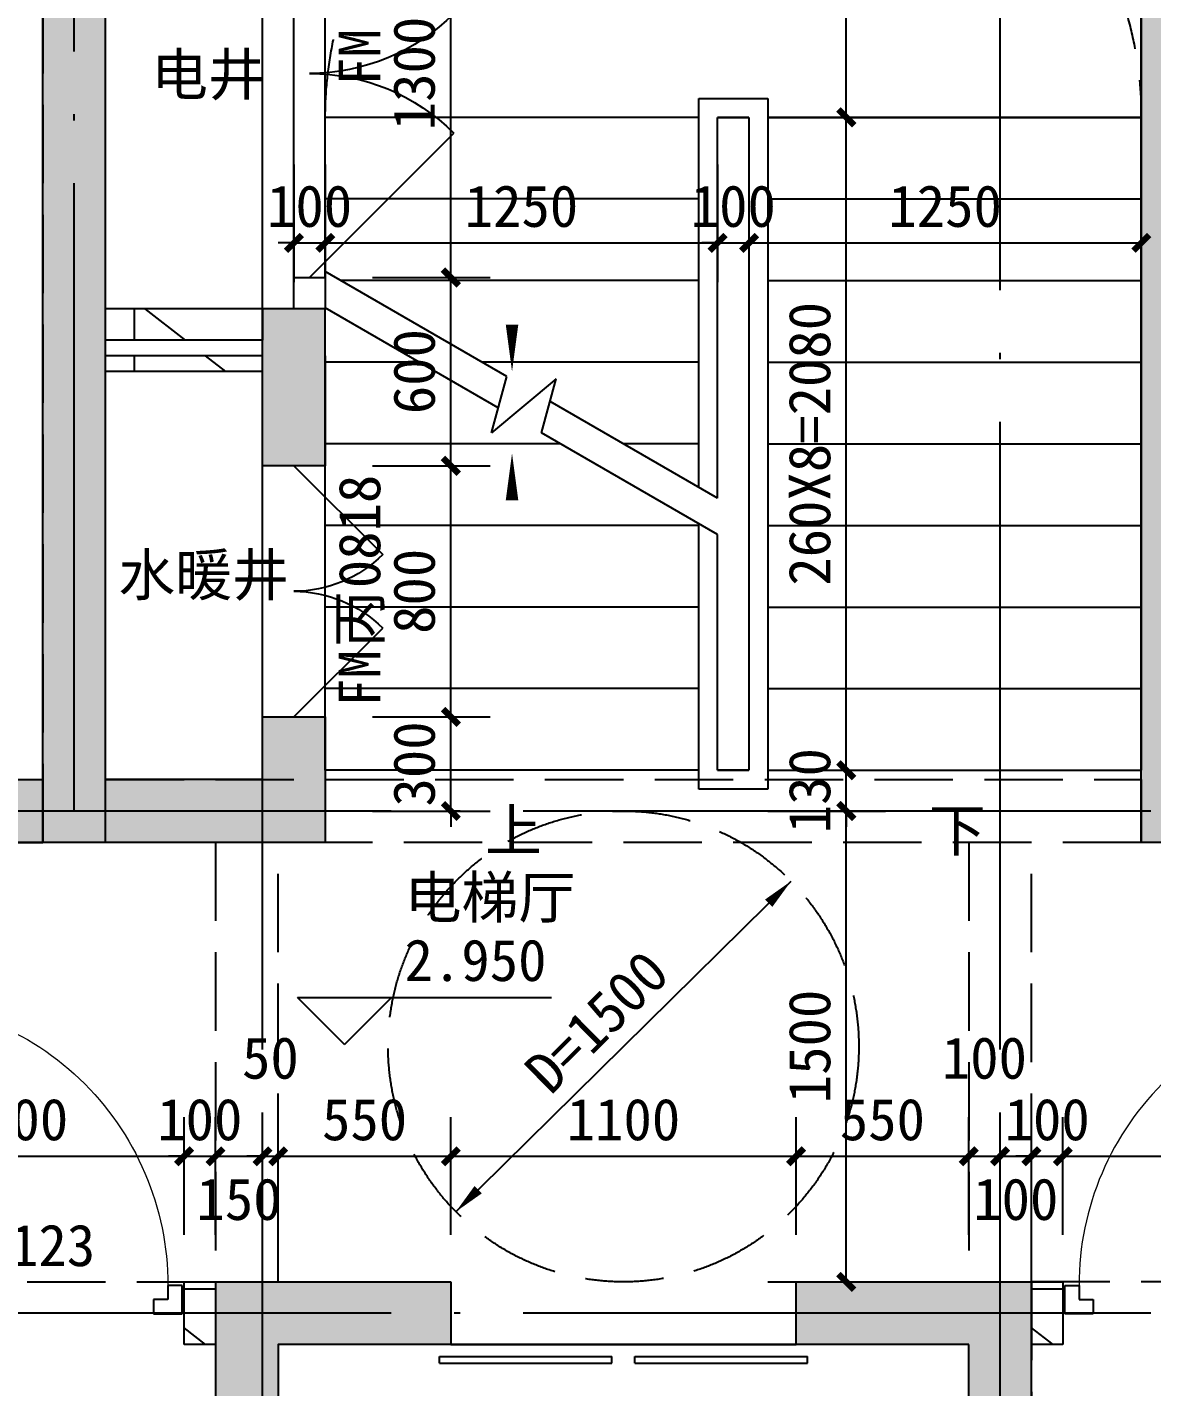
# Model space of a CAD drawing. Extents: x -10817 to 167545, y 26551 to 157048.
# Drawn here: x 66758 to 70342, y 118339 to 122671 of the extents above; entities that cross this region are included whole.
import ezdxf
from ezdxf.xclip import XClip

# ---------------------------------------------------------------- set-up
doc = ezdxf.new("R2010")
doc.units = 0
doc.header["$LTSCALE"] = 1000
doc.header["$MEASUREMENT"] = 0
doc.header["$XCLIPFRAME"] = 0
for name, pattern in [('125-核心筒-标准层$0$DASH', [0.35, 0.25, -0.1]), ('DASH', [0.35, 0.25, -0.1]), ('DOTE', [2.42, 2, -0.2, 0.02, -0.2])]:
    doc.linetypes.add(name, pattern=pattern)
doc.layers.get('Defpoints').update_dxf_attribs({"color": 30, "linetype": 'DASH'})
for name, color, linetype in [('120-墙体$0$120-墙体$0$A-COLU-CONC-HATC', 204, 'Continuous'), ('120-墙体$0$120-墙体$0$A-DOOR', 51, 'Continuous'), ('120-墙体$0$120-墙体$0$A-WALL-CONC', 9, 'Continuous'), ('120-墙体$0$A-WALL-BLOK', 131, 'Continuous'), ('125-墙体$0$125-墙体$0$A-COLU-CONC-HATC', 204, 'Continuous'), ('125-墙体$0$125-墙体$0$A-DOOR', 51, 'Continuous'), ('125-墙体$0$A-WALL-BLOK', 131, 'Continuous'), ('125-核心筒-标准层$0$A-COLU-CONC-HATC', 204, 'Continuous'), ('125-核心筒-标准层$0$A-DOOR', 51, 'Continuous'), ('125-核心筒-标准层$0$A-FLOR-EVTR', 51, 'Continuous'), ('125-核心筒-标准层$0$A-FLOR-STRS', 51, 'Continuous'), ('125-核心筒-标准层$0$A-WALL-BLOK', 131, 'Continuous'), ('125-核心筒-标准层$0$A-WALL-CONC', 9, 'Continuous'), ('3#-夹层$0$A-ANNO-LEVL', 3, 'Continuous'), ('3#-夹层$0$A-ANNO-TEXT', 7, 'Continuous'), ('A-ANNO-DIMS', 3, 'Continuous'), ('A-ANNO-DOTE', 10, 'DOTE'), ('A-ANNO-SYMB', 3, 'Continuous'), ('A-ANNO-TEXT', 7, 'Continuous'), ('A-FLOR-UNDR', 177, 'Continuous')]:
    doc.layers.add(name, color=color, linetype=linetype)
doc.styles.add('3#-夹层$0$_TCH_DIM', font='')
doc.styles.add('3#-夹层$0$Standard', font='')
doc.styles.add('_TCH_DIM', font='')
doc.styles.add('_TCH_DIM_T3', font='')
doc.styles.get("Standard").update_dxf_attribs({"font": ''})
doc.styles.get('3#-夹层$0$_TCH_DIM').set_extended_font_data('SimSun')
doc.styles.get('3#-夹层$0$Standard').set_extended_font_data('SimSun')
doc.styles.get('_TCH_DIM').set_extended_font_data('SimSun')
doc.styles.get('_TCH_DIM_T3').set_extended_font_data('SimSun')
doc.styles.get('Standard').set_extended_font_data('SimSun')
doc.dimstyles.new('_TCH_ARCH&&50', dxfattribs={"dimtxt": 132.911392, "dimasz": 50, "dimexe": 125, "dimexo": 150, "dimgap": 50, "dimtad": 1, "dimdec": 0, "dimzin": 0, "dimdsep": 46, "dimtxsty": '_TCH_DIM_T3', "dimblk": 'ARCHTICK', "dimcen": 0.09, "dimclrt": 7, "dimazin": 2, "dimtfac": 1, "dimtdec": 0, "dimtix": 1, "dimtmove": 2, "dimatfit": 3, "dimfxl": 50, "dimtolj": 1, "dimtzin": 0, "dimarcsym": 0})
pattern_1 = [(0, (0, 0), (0, 350), []), (37.875, (400, 0), (-169.615, 218.077), []), (90, (400, 0), (-450, 3e-14), [])]

# ---------------------------------------------------------------- blocks, each defined once
blk = doc.blocks.new('120-墙体$0$120-墙体$0$$DorLib2D$00000009')
for p, q in [((0.4129, 0.9053), (0.4129, 0.0807)), ((0.4541, 0.9053), (0.4129, 0.9053)), ((0.4541, 0.0807), (0.4541, 0.9053)), ((0.4129, 0.7822), (0.378, 0.7822)), ((0.489, 0.7822), (0.4541, 0.7822)), ((0.4129, 0.6235), (0.378, 0.6235)), ((0.489, 0.6235), (0.4541, 0.6235)), ((-0.4941, 0.0807), (-0.4529, 0.0807)), ((-0.4941, -0.0018), (-0.4941, 0.0807)), ((-0.4529, 0.0807), (-0.4529, 0.0395)), ((0.4129, 0.0807), (0.4541, 0.0807)), ((0.4953, 0.0807), (0.4541, 0.0807)), ((0.4541, 0.0807), (0.4541, 0.0395)), ((0.4953, -0.0018), (0.4953, 0.0807)), ((-0.4529, 0.0395), (-0.4117, 0.0395)), ((-0.4117, 0.0395), (-0.4117, -0.0018)), ((0.4541, 0.0395), (0.4129, 0.0395)), ((0.4129, 0.0395), (0.4129, -0.0018)), ((-0.4941, -0.0018), (-0.4941, -0.0018)), ((-0.4117, -0.0018), (-0.4941, -0.0018)), ((0.4129, -0.0018), (0.4953, -0.0018)), ((0.4953, -0.0018), (0.4953, -0.0018))]:
    blk.add_line(p, q)
at = {"lineweight": 13}
for p, q in [((0.378, 0.7822), (0.378, 0.6235)), ((0.489, 0.7822), (0.489, 0.6235))]:
    blk.add_line(p, q, dxfattribs=at)
blk.add_arc((0.3716, 0.0817), 0.8246, 87.134, 180.0717, dxfattribs=at)
blk = doc.blocks.new('120-墙体')
at = {"layer": '120-墙体$0$120-墙体$0$A-COLU-CONC-HATC'}
blk.add_hatch(color=256, dxfattribs=at).paths.add_polyline_path([(-6950, -3300), (-6950, -3100), (-7800, -3100), (-7800, -3300)])
h = blk.add_hatch(dxfattribs=at)
h.set_pattern_fill('空心砖', color=256, scale=100, style=0)
h.set_pattern_definition(pattern_1)
h.paths.add_polyline_path([(-8350, -4900), (-8250, -4900), (-8250, -4700), (-8350, -4700)])
at = {"layer": '120-墙体$0$120-墙体$0$A-WALL-CONC'}
for p, q in [((-6950, -3100), (-7800, -3100)), ((-7800, -3300), (-7800, -3100)), ((-6950, -3300), (-7800, -3300))]:
    blk.add_line(p, q, dxfattribs=at)
at = {"layer": '120-墙体$0$A-WALL-BLOK'}
for p, q in [((-8250, -4700), (-8350, -4700)), ((-8350, -4700), (-8350, -4900)), ((-8250, -4900), (-8250, -4700)), ((-8350, -4900), (-8250, -4900))]:
    blk.add_line(p, q, dxfattribs=at)
at = {"layer": 'Defpoints'}
blk.add_lwpolyline([(-7800, 100), (-7800, -3300), (-7050, -3300), (-7050, -4700), (-8350, -4700), (-8350, -7200), (-9550, -7200), (-9550, -11200)], dxfattribs=at)
at = {"layer": '120-墙体$0$120-墙体$0$A-DOOR', "xscale": 1100, "yscale": 1100, "zscale": 200}
blk.add_blockref('120-墙体$0$120-墙体$0$$DorLib2D$00000009', (-7700, -4800), dxfattribs=at)
blk = doc.blocks.new('125-核心筒-标准层$0$A$C524E5E6F')
at = {"layer": '125-核心筒-标准层$0$A-FLOR-EVTR'}
for points in [[(0, 0), (2200, 0), (2200, -2100), (0, -2100)], [(300, -200), (1900, -200), (1900, -1700), (300, -1700)], [(650, -1950), (1550, -1950), (1550, -1800), (650, -1800)]]:
    blk.add_lwpolyline(points, close=True, dxfattribs=at)
for points in [[(300, -1700), (1900, -200)], [(1900, -1700), (300, -200)]]:
    blk.add_lwpolyline(points, dxfattribs=at)
blk = doc.blocks.new('125-核心筒-标准层$0$$DORLIB2D$00000127')
at = {"color": 0}
for points in [[(-0.5333, 0.7949), (-0.5333, 0.6904)], [(-0.0333, 0.7949), (-0.5333, 0.7949)], [(-0.0333, 0.7949), (-0.0333, 0.6904)], [(0.5333, 0.7949), (0.0333, 0.7949)], [(0.0333, 0.7949), (0.0333, 0.6904)], [(0.5333, 0.7949), (0.5333, 0.6904)], [(-0.0333, 0.6904), (-0.5333, 0.6904)], [(0.5333, 0.6904), (0.0333, 0.6904)], [(0.5, 0.5), (-0.5, 0.5)]]:
    blk.add_lwpolyline(points, dxfattribs=at)
blk = doc.blocks.new('125-核心筒-标准层$0$$DorLib2D$00000116')
at = {"color": 0}
for p, q in [((-0.5, 0), (-0.1464, 0.3536)), ((0.5, 0), (0.1464, 0.3536))]:
    blk.add_line(p, q, dxfattribs=at)
for centre, start, end in [((-0.5, 0), 0, 45), ((0.5, 0), 135, 180)]:
    blk.add_arc(centre, 0.5, start, end, dxfattribs=at)
blk = doc.blocks.new('125-核心筒-标准层')
at = {"layer": '125-核心筒-标准层$0$A-COLU-CONC-HATC'}
for points in [[(1650, 5500), (1850, 5500), (1850, 7000), (1749.8, 7100), (1650, 7000)], [(-1850, 4000), (-1650, 3800), (-1650, 6634.3), (-1850, 6634.3)], [(950, 5350), (1150, 5350), (1150, 5500), (950, 5500)], [(1650, 5350), (1850, 5350), (1850, 5500), (1650, 5500)], [(950, 5350), (950, 5000), (1150, 5000), (1150, 5350)], [(1750, 3933.3), (1850, 4000), (1850, 5350), (1650, 5350), (1650, 4000)], [(1150, 4000), (1150, 4200), (950, 4200), (950, 3800)], [(-1850, 4000), (-1850, 3800), (-1650, 3800)], [(1150, 4000), (950, 3800), (1750, 3800), (1750, 3933.3), (1650, 4000)], [(1750, 3933.3), (1750, 3800), (1850, 3800), (1850, 4000)], [(-1300, -100), (-1100, 100), (-1100, 2200), (-1300, 2400)], [(-1100, 2200), (-550, 2200), (-550, 2400), (-1300, 2400)], [(1300, 2400), (550, 2400), (550, 2200), (1100, 2200)], [(1300, 2400), (1100, 2200), (1100, 100), (1300, -100)]]:
    blk.add_hatch(color=256, dxfattribs=at).paths.add_polyline_path(points)
h = blk.add_hatch(dxfattribs=at)
h.set_pattern_fill('空心砖', color=256, scale=100, style=0)
h.set_pattern_definition(pattern_1)
h.paths.add_polyline_path([(1150, 5400), (1650, 5400), (1650, 5500), (1150, 5500)])
h = blk.add_hatch(dxfattribs=at)
h.set_pattern_fill('空心砖', color=256, scale=100, style=0)
h.set_pattern_definition(pattern_1)
h.paths.add_polyline_path([(1150, 5350), (1150, 5300), (1650, 5300), (1650, 5350)])
at = {"layer": '125-核心筒-标准层$0$A-DOOR'}
for p, q in [((950, 5600), (950, 6900)), ((1050, 5600), (1050, 6900)), ((950, 4200), (950, 5000)), ((1150, 4200), (1150, 5000))]:
    blk.add_line(p, q, dxfattribs=at)
at = {"layer": '125-核心筒-标准层$0$A-FLOR-STRS'}
for p, q in [((-1650, 7500), (-1650, 6110)), ((950, 6110), (950, 7500)), ((-240, 6170), (-460, 6170)), ((-460, 6170), (-460, 3970)), ((-240, 4931.5), (-240, 6170)), ((-1650, 6110), (-1650, 4030)), ((-460, 6110), (-1650, 6110)), ((-1650, 6110), (-460, 6110)), ((-400, 6110), (-400, 4030)), ((-300, 6110), (-400, 6110)), ((-400, 6110), (-400, 4030)), ((-400, 6110), (-300, 6110)), ((-300, 4896.9), (-300, 6110)), ((-300, 4896.9), (-300, 6110)), ((-240, 6110), (950, 6110)), ((-240, 6110), (950, 6110)), ((950, 5618.6), (950, 6110)), ((-460, 5850), (-1650, 5850)), ((-240, 5850), (950, 5850)), ((-460, 5590), (-1650, 5590)), ((-240, 5590), (900.5, 5590)), ((372.1, 5284.9), (950, 5618.6)), ((398.9, 5184.9), (950, 5503.1)), ((950, 4030), (950, 5503.1)), ((-460, 5330), (-1650, 5330)), ((-240, 5330), (450.2, 5330)), ((650.2, 5330), (950, 5330)), ((420.5, 5104.5), (372.1, 5284.9)), ((260.6, 5105.1), (214.4, 5277.4)), ((214.4, 5277.4), (420.5, 5104.5)), ((-300, 4896.9), (233.8, 5205.1)), ((-460, 5070), (-1650, 5070)), ((-300, 4781.4), (260.6, 5105.1)), ((-240, 5070), (-0.2, 5070)), ((199.8, 5070), (950, 5070)), ((-460, 4810), (-1650, 4810)), ((-240, 3970), (-240, 4816.1)), ((-240, 4810), (950, 4810)), ((-300, 4030), (-300, 4781.4)), ((-300, 4030), (-300, 4781.4)), ((-460, 4550), (-1650, 4550)), ((-240, 4550), (950, 4550)), ((-460, 4290), (-1650, 4290)), ((-240, 4290), (950, 4290)), ((-460, 4030), (-1650, 4030)), ((-400, 4030), (-300, 4030)), ((-300, 4030), (-400, 4030)), ((-240, 4030), (950, 4030)), ((-460, 3970), (-240, 3970))]:
    blk.add_line(p, q, dxfattribs=at)
at = {"layer": '125-核心筒-标准层$0$A-FLOR-STRS', "linetype": '125-核心筒-标准层$0$DASH'}
blk.add_lwpolyline([(-1650, 6110, -0.414214), (-460, 7300), (-240, 7300, -0.414214), (950, 6110)], format="xyb", dxfattribs=at)
blk.add_lwpolyline([(1150, 5500), (1150, 6900)], dxfattribs=at)
at = {"layer": '125-核心筒-标准层$0$A-WALL-BLOK'}
for p, q in [((1050, 5600), (950, 5600)), ((950, 5600), (950, 5500)), ((1050, 5500), (1050, 5600)), ((1150, 5500), (1650, 5500)), ((1150, 5500), (1150, 5400)), ((1150, 5400), (1650, 5400)), ((1150, 5350), (1650, 5350)), ((1150, 5300), (1650, 5300))]:
    blk.add_line(p, q, dxfattribs=at)
at = {"layer": '125-核心筒-标准层$0$A-WALL-CONC'}
for p, q in [((1650, 5500), (1650, 7000)), ((1850, 5500), (1850, 7000)), ((-1650, 3800), (-1650, 6634.3)), ((950, 5350), (950, 5500)), ((950, 5500), (1150, 5500)), ((1150, 5350), (1150, 5500)), ((1650, 5350), (1650, 5500)), ((1850, 5350), (1850, 5500)), ((950, 5350), (950, 5000)), ((1150, 5000), (1150, 5350)), ((1650, 4000), (1650, 5350)), ((1850, 4000), (1850, 5350)), ((950, 5000), (1150, 5000)), ((1150, 4200), (950, 4200)), ((950, 4200), (950, 3800)), ((1150, 4000), (1150, 4200)), ((1150, 4000), (1650, 4000)), ((1850, 4000), (1850, 4000)), ((-1850, 3800), (-1650, 3800)), ((950, 3800), (1750, 3800)), ((1750, 3800), (1850, 3800)), ((-1300, -100), (-1300, 2400)), ((-550, 2400), (-1300, 2400)), ((-550, 2200), (-550, 2400)), ((1300, 2400), (550, 2400)), ((550, 2400), (550, 2200)), ((1300, 2400), (1300, -100)), ((-1100, 100), (-1100, 2200)), ((-1100, 2200), (-550, 2200)), ((550, 2200), (1100, 2200)), ((1100, 2200), (1100, 100))]:
    blk.add_line(p, q, dxfattribs=at)
at = {"layer": 'Defpoints'}
for points in [[(-1650, 3800), (1650, 3800), (1650, 4000), (-1650, 4000)], [(-1300, 3800), (-1100, 3800), (-1100, 2400), (-1300, 2400)], [(1100, 3800), (1300, 3800), (1300, 2400), (1100, 2400)]]:
    blk.add_lwpolyline(points, close=True, dxfattribs=at)
blk.add_blockref('125-核心筒-标准层$0$A$C524E5E6F', (-1100, 2200))
at = {"layer": '125-核心筒-标准层$0$A-DOOR'}
for name, p, xscale, yscale, zscale, rotation in [('125-核心筒-标准层$0$$DorLib2D$00000116', (1000, 6250), 1300, 1300, 100, 90), ('125-核心筒-标准层$0$$DorLib2D$00000116', (1050, 4600), 800, 800, 200, 90), ('125-核心筒-标准层$0$$DORLIB2D$00000127', (0, 2300), -1100, 200, 200, 180)]:
    blk.add_blockref(name, p, dxfattribs=dict(at, xscale=xscale, yscale=yscale, zscale=zscale, rotation=rotation))
blk = doc.blocks.new('125-墙体$0$125-墙体$0$$DorLib2D$00000009')
for p, q in [((0.4129, 0.9053), (0.4129, 0.0807)), ((0.4541, 0.9053), (0.4129, 0.9053)), ((0.4541, 0.0807), (0.4541, 0.9053)), ((0.4129, 0.7822), (0.378, 0.7822)), ((0.489, 0.7822), (0.4541, 0.7822)), ((0.4129, 0.6235), (0.378, 0.6235)), ((0.489, 0.6235), (0.4541, 0.6235)), ((-0.4941, 0.0807), (-0.4529, 0.0807)), ((-0.4941, -0.0018), (-0.4941, 0.0807)), ((-0.4529, 0.0807), (-0.4529, 0.0395)), ((0.4129, 0.0807), (0.4541, 0.0807)), ((0.4953, 0.0807), (0.4541, 0.0807)), ((0.4541, 0.0807), (0.4541, 0.0395)), ((0.4953, -0.0018), (0.4953, 0.0807)), ((-0.4529, 0.0395), (-0.4117, 0.0395)), ((-0.4117, 0.0395), (-0.4117, -0.0018)), ((0.4541, 0.0395), (0.4129, 0.0395)), ((0.4129, 0.0395), (0.4129, -0.0018)), ((-0.4941, -0.0018), (-0.4941, -0.0018)), ((-0.4117, -0.0018), (-0.4941, -0.0018)), ((0.4129, -0.0018), (0.4953, -0.0018)), ((0.4953, -0.0018), (0.4953, -0.0018))]:
    blk.add_line(p, q)
at = {"lineweight": 13}
for p, q in [((0.378, 0.7822), (0.378, 0.6235)), ((0.489, 0.7822), (0.489, 0.6235))]:
    blk.add_line(p, q, dxfattribs=at)
blk.add_arc((0.3716, 0.0817), 0.8246, 87.134, 180.0717, dxfattribs=at)
blk = doc.blocks.new('125-墙体')
at = {"layer": '125-墙体$0$125-墙体$0$A-COLU-CONC-HATC'}
h = blk.add_hatch(dxfattribs=at)
h.set_pattern_fill('空心砖', color=256, scale=100, style=0)
h.set_pattern_definition(pattern_1)
h.paths.add_polyline_path([(9150, -4700), (9050, -4700), (9050, -4900), (9150, -4900)])
at = {"layer": '125-墙体$0$A-WALL-BLOK'}
for p, q in [((9150, -4700), (9050, -4700)), ((9050, -4700), (9050, -4900)), ((9150, -4900), (9150, -4700)), ((9050, -4900), (9150, -4900))]:
    blk.add_line(p, q, dxfattribs=at)
at = {"layer": 'Defpoints'}
blk.add_lwpolyline([(8600, 100), (8600, -3300), (7850, -3300), (7850, -4700), (9150, -4700), (9150, -7200), (10350, -7200), (10350, -11200)], dxfattribs=at)
at = {"layer": '125-墙体$0$125-墙体$0$A-DOOR', "xscale": 1100, "yscale": -1100, "zscale": 200, "rotation": 180}
blk.add_blockref('125-墙体$0$125-墙体$0$$DorLib2D$00000009', (8500, -4800), dxfattribs=at)
blk = doc.blocks.new('A$C60AE0A12')
at = {"layer": 'A-ANNO-DIMS'}
blk.add_lwpolyline([(-534.1, 423.4), (534.1, 1476.6)], dxfattribs=at)
for points in [[(462.9, 1406.4, 33, 0, 0), (534.1, 1476.6, 0, 0, 0)], [(-462.9, 493.6, 33, 0, 0), (-534.1, 423.4, 0, 0, 0)]]:
    blk.add_lwpolyline(points, format="xyseb", dxfattribs=at)
at = {"layer": 'A-FLOR-UNDR', "linetype": 'DASH'}
blk.add_circle((0, 950, 0), 750, dxfattribs=at)
at = {"layer": 'A-ANNO-DIMS', "color": 7, "style": '_TCH_DIM'}
blk.add_text('D=1500', height=132.91, rotation=44.5947, dxfattribs=at).set_placement((-232, 791.5, 0))
blk = doc.blocks.new('_ArchTick')
at = {"color": 0, "linetype": 'ByBlock', "const_width": 0.4}
blk.add_lwpolyline([(-0.5, -0.5), (0.5, 0.5)], dxfattribs=at)
blk = doc.blocks.new('*D2829')
at = {"layer": 'A-ANNO-DIMS', "color": 0, "lineweight": -2, "transparency": 16777216}
for p, q in [((69058.1, 122233.5), (69058.1, 121858.5)), ((70308.1, 122233.5), (70308.1, 121858.5)), ((69058.1, 121983.5), (70308.1, 121983.5))]:
    blk.add_line(p, q, dxfattribs=at)
at = {"layer": 'Defpoints', "color": 0, "transparency": 16777216}
for p in [(69058.1, 122383.5), (70308.1, 122383.5), (70308.1, 121983.5)]:
    blk.add_point(p, dxfattribs=at)
at = {"layer": 'A-ANNO-DIMS', "color": 0, "lineweight": -2, "transparency": 16777216, "xscale": 50, "yscale": 50, "zscale": 50, "rotation": 180}
blk.add_blockref('_ArchTick', (69058.1, 121983.5), dxfattribs=at)
at = {"layer": 'A-ANNO-DIMS', "color": 0, "lineweight": -2, "transparency": 16777216, "xscale": 50, "yscale": 50, "zscale": 50}
blk.add_blockref('_ArchTick', (70308.1, 121983.5), dxfattribs=at)
at = {"layer": 'A-ANNO-DIMS', "color": 7, "transparency": 16777216, "insert": (69683.1, 122100), "char_height": 132.91, "attachment_point": 5, "style": '_TCH_DIM_T3'}
blk.add_mtext('\\A1;1250', dxfattribs=at)
blk = doc.blocks.new('*D2830')
at = {"layer": 'A-ANNO-DIMS', "color": 0, "lineweight": -2, "transparency": 16777216}
for p, q in [((68958.1, 122233.5), (68958.1, 121858.5)), ((69058.1, 122233.5), (69058.1, 121858.5)), ((68958.1, 121983.5), (68908.1, 121983.5)), ((68958.1, 121983.5), (69058.1, 121983.5)), ((69058.1, 121983.5), (69108.1, 121983.5))]:
    blk.add_line(p, q, dxfattribs=at)
at = {"layer": 'Defpoints', "color": 0, "transparency": 16777216}
for p in [(68958.1, 122383.5), (69058.1, 122383.5), (69058.1, 121983.5)]:
    blk.add_point(p, dxfattribs=at)
at = {"layer": 'A-ANNO-DIMS', "color": 0, "lineweight": -2, "transparency": 16777216, "xscale": 50, "yscale": 50, "zscale": 50}
blk.add_blockref('_ArchTick', (68958.1, 121983.5), dxfattribs=at)
at = {"layer": 'A-ANNO-DIMS', "color": 0, "lineweight": -2, "transparency": 16777216, "xscale": 50, "yscale": 50, "zscale": 50, "rotation": 180}
blk.add_blockref('_ArchTick', (69058.1, 121983.5), dxfattribs=at)
at = {"layer": 'A-ANNO-DIMS', "color": 7, "transparency": 16777216, "insert": (69008.1, 122100), "char_height": 132.91, "attachment_point": 5, "style": '_TCH_DIM_T3'}
blk.add_mtext('\\A1;100', dxfattribs=at)
blk = doc.blocks.new('*D2831')
at = {"layer": 'A-ANNO-DIMS', "color": 0, "lineweight": -2, "transparency": 16777216}
for p, q in [((67708.1, 122233.5), (67708.1, 121858.5)), ((68958.1, 122233.5), (68958.1, 121858.5)), ((67708.1, 121983.5), (68958.1, 121983.5))]:
    blk.add_line(p, q, dxfattribs=at)
at = {"layer": 'Defpoints', "color": 0, "transparency": 16777216}
for p in [(67708.1, 122383.5), (68958.1, 122383.5), (68958.1, 121983.5)]:
    blk.add_point(p, dxfattribs=at)
at = {"layer": 'A-ANNO-DIMS', "color": 0, "lineweight": -2, "transparency": 16777216, "xscale": 50, "yscale": 50, "zscale": 50, "rotation": 180}
blk.add_blockref('_ArchTick', (67708.1, 121983.5), dxfattribs=at)
at = {"layer": 'A-ANNO-DIMS', "color": 0, "lineweight": -2, "transparency": 16777216, "xscale": 50, "yscale": 50, "zscale": 50}
blk.add_blockref('_ArchTick', (68958.1, 121983.5), dxfattribs=at)
at = {"layer": 'A-ANNO-DIMS', "color": 7, "transparency": 16777216, "insert": (68333.1, 122100), "char_height": 132.91, "attachment_point": 5, "style": '_TCH_DIM_T3'}
blk.add_mtext('\\A1;1250', dxfattribs=at)
blk = doc.blocks.new('*D2832')
at = {"layer": 'A-ANNO-DIMS', "color": 0, "lineweight": -2, "transparency": 16777216}
for p, q in [((67608.1, 122233.5), (67608.1, 121858.5)), ((67708.1, 122233.5), (67708.1, 121858.5)), ((67608.1, 121983.5), (67558.1, 121983.5)), ((67608.1, 121983.5), (67708.1, 121983.5)), ((67708.1, 121983.5), (67758.1, 121983.5))]:
    blk.add_line(p, q, dxfattribs=at)
at = {"layer": 'Defpoints', "color": 0, "transparency": 16777216}
for p in [(67608.1, 122383.5), (67708.1, 122383.5), (67708.1, 121983.5)]:
    blk.add_point(p, dxfattribs=at)
at = {"layer": 'A-ANNO-DIMS', "color": 0, "lineweight": -2, "transparency": 16777216, "xscale": 50, "yscale": 50, "zscale": 50}
blk.add_blockref('_ArchTick', (67608.1, 121983.5), dxfattribs=at)
at = {"layer": 'A-ANNO-DIMS', "color": 0, "lineweight": -2, "transparency": 16777216, "xscale": 50, "yscale": 50, "zscale": 50, "rotation": 180}
blk.add_blockref('_ArchTick', (67708.1, 121983.5), dxfattribs=at)
at = {"layer": 'A-ANNO-DIMS', "color": 7, "transparency": 16777216, "insert": (67658.1, 122100), "char_height": 132.91, "attachment_point": 5, "style": '_TCH_DIM_T3'}
blk.add_mtext('\\A1;100', dxfattribs=at)
blk = doc.blocks.new('*D2833')
at = {"layer": 'A-ANNO-DIMS', "color": 0, "lineweight": -2, "transparency": 16777216}
for p, q in [((69118.1, 120173.5), (69493.1, 120173.5)), ((69368.1, 118673.5), (69368.1, 120173.5)), ((69118.1, 118673.5), (69493.1, 118673.5))]:
    blk.add_line(p, q, dxfattribs=at)
at = {"layer": 'Defpoints', "color": 0, "transparency": 16777216}
for p in [(68968.1, 120173.5), (69368.1, 120173.5), (68968.1, 118673.5)]:
    blk.add_point(p, dxfattribs=at)
at = {"layer": 'A-ANNO-DIMS', "color": 0, "lineweight": -2, "transparency": 16777216, "xscale": 50, "yscale": 50, "zscale": 50}
for p, rotation in [((69368.1, 120173.5), 90), ((69368.1, 118673.5), 270)]:
    blk.add_blockref('_ArchTick', p, dxfattribs=dict(at, rotation=rotation))
at = {"layer": 'A-ANNO-DIMS', "color": 7, "transparency": 16777216, "insert": (69251.7, 119423.5), "char_height": 132.91, "attachment_point": 5, "rotation": 90, "style": '_TCH_DIM_T3'}
blk.add_mtext('\\A1;1500', dxfattribs=at)
blk = doc.blocks.new('*D2834')
at = {"layer": 'A-ANNO-DIMS', "color": 0, "lineweight": -2, "transparency": 16777216}
for p, q in [((69368.1, 120303.5), (69368.1, 120353.5)), ((69118.1, 120303.5), (69493.1, 120303.5)), ((69368.1, 120173.5), (69368.1, 120303.5)), ((69118.1, 120173.5), (69493.1, 120173.5)), ((69368.1, 120173.5), (69368.1, 120123.5))]:
    blk.add_line(p, q, dxfattribs=at)
at = {"layer": 'Defpoints', "color": 0, "transparency": 16777216}
for p in [(68968.1, 120303.5), (69368.1, 120303.5), (68968.1, 120173.5)]:
    blk.add_point(p, dxfattribs=at)
at = {"layer": 'A-ANNO-DIMS', "color": 0, "lineweight": -2, "transparency": 16777216, "xscale": 50, "yscale": 50, "zscale": 50}
for p, rotation in [((69368.1, 120303.5), 270), ((69368.1, 120173.5), 90)]:
    blk.add_blockref('_ArchTick', p, dxfattribs=dict(at, rotation=rotation))
at = {"layer": 'A-ANNO-DIMS', "color": 7, "transparency": 16777216, "insert": (69251.7, 120238.5), "char_height": 132.91, "attachment_point": 5, "rotation": 90, "style": '_TCH_DIM_T3'}
blk.add_mtext('\\A1;130', dxfattribs=at)
blk = doc.blocks.new('*D2835')
at = {"layer": 'A-ANNO-DIMS', "color": 0, "lineweight": -2, "transparency": 16777216}
for p, q in [((69118.1, 122383.5), (69493.1, 122383.5)), ((69368.1, 120303.5), (69368.1, 122383.5)), ((69118.1, 120303.5), (69493.1, 120303.5))]:
    blk.add_line(p, q, dxfattribs=at)
at = {"layer": 'Defpoints', "color": 0, "transparency": 16777216}
for p in [(68968.1, 122383.5), (69368.1, 122383.5), (68968.1, 120303.5)]:
    blk.add_point(p, dxfattribs=at)
at = {"layer": 'A-ANNO-DIMS', "color": 0, "lineweight": -2, "transparency": 16777216, "xscale": 50, "yscale": 50, "zscale": 50}
for p, rotation in [((69368.1, 122383.5), 90), ((69368.1, 120303.5), 270)]:
    blk.add_blockref('_ArchTick', p, dxfattribs=dict(at, rotation=rotation))
at = {"layer": 'A-ANNO-DIMS', "color": 7, "transparency": 16777216, "insert": (69251.7, 121343.5), "char_height": 132.911, "attachment_point": 5, "rotation": 90, "style": '_TCH_DIM_T3'}
blk.add_mtext('\\A1;260X8=2080', dxfattribs=at)
blk = doc.blocks.new('*D2836')
at = {"layer": 'A-ANNO-DIMS', "color": 0, "lineweight": -2, "transparency": 16777216}
for p, q in [((69118.1, 123773.5), (69493.1, 123773.5)), ((69368.1, 122383.5), (69368.1, 123773.5)), ((69118.1, 122383.5), (69493.1, 122383.5))]:
    blk.add_line(p, q, dxfattribs=at)
at = {"layer": 'Defpoints', "color": 0, "transparency": 16777216}
for p in [(68968.1, 123773.5), (69368.1, 123773.5), (68968.1, 122383.5)]:
    blk.add_point(p, dxfattribs=at)
at = {"layer": 'A-ANNO-DIMS', "color": 0, "lineweight": -2, "transparency": 16777216, "xscale": 50, "yscale": 50, "zscale": 50}
for p, rotation in [((69368.1, 123773.5), 90), ((69368.1, 122383.5), 270)]:
    blk.add_blockref('_ArchTick', p, dxfattribs=dict(at, rotation=rotation))
at = {"layer": 'A-ANNO-DIMS', "color": 7, "transparency": 16777216, "insert": (69251.7, 123078.5), "char_height": 132.91, "attachment_point": 5, "rotation": 90, "style": '_TCH_DIM_T3'}
blk.add_mtext('\\A1;1390', dxfattribs=at)
blk = doc.blocks.new('*D3119')
at = {"layer": 'A-ANNO-DIMS', "color": 0, "lineweight": -2, "transparency": 16777216}
for p, q in [((67858.2, 123173.5), (68233.2, 123173.5)), ((68108.2, 121873.5), (68108.2, 123173.5)), ((67858.2, 121873.5), (68233.2, 121873.5))]:
    blk.add_line(p, q, dxfattribs=at)
at = {"layer": 'Defpoints', "color": 0, "transparency": 16777216}
for p in [(67708.2, 123173.5), (68108.2, 123173.5), (67708.2, 121873.5)]:
    blk.add_point(p, dxfattribs=at)
at = {"layer": 'A-ANNO-DIMS', "color": 0, "lineweight": -2, "transparency": 16777216, "xscale": 50, "yscale": 50, "zscale": 50}
for p, rotation in [((68108.2, 123173.5), 90), ((68108.2, 121873.5), 270)]:
    blk.add_blockref('_ArchTick', p, dxfattribs=dict(at, rotation=rotation))
at = {"layer": 'A-ANNO-DIMS', "color": 7, "transparency": 16777216, "insert": (67991.7, 122523.5), "char_height": 132.91, "attachment_point": 5, "rotation": 90, "style": '_TCH_DIM_T3'}
blk.add_mtext('\\A1;1300', dxfattribs=at)
blk = doc.blocks.new('*D3120')
at = {"layer": 'A-ANNO-DIMS', "color": 0, "lineweight": -2, "transparency": 16777216}
for p, q in [((67858.2, 121873.5), (68233.2, 121873.5)), ((68108.2, 121273.5), (68108.2, 121873.5)), ((67858.2, 121273.5), (68233.2, 121273.5))]:
    blk.add_line(p, q, dxfattribs=at)
at = {"layer": 'Defpoints', "color": 0, "transparency": 16777216}
for p in [(67708.2, 121873.5), (68108.2, 121873.5), (67708.2, 121273.5)]:
    blk.add_point(p, dxfattribs=at)
at = {"layer": 'A-ANNO-DIMS', "color": 0, "lineweight": -2, "transparency": 16777216, "xscale": 50, "yscale": 50, "zscale": 50}
for p, rotation in [((68108.2, 121873.5), 90), ((68108.2, 121273.5), 270)]:
    blk.add_blockref('_ArchTick', p, dxfattribs=dict(at, rotation=rotation))
at = {"layer": 'A-ANNO-DIMS', "color": 7, "transparency": 16777216, "insert": (67991.7, 121573.5), "char_height": 132.91, "attachment_point": 5, "rotation": 90, "style": '_TCH_DIM_T3'}
blk.add_mtext('\\A1;600', dxfattribs=at)
blk = doc.blocks.new('*D3121')
at = {"layer": 'A-ANNO-DIMS', "color": 0, "lineweight": -2, "transparency": 16777216}
for p, q in [((67858.2, 121273.5), (68233.2, 121273.5)), ((68108.2, 120473.5), (68108.2, 121273.5)), ((67858.2, 120473.5), (68233.2, 120473.5))]:
    blk.add_line(p, q, dxfattribs=at)
at = {"layer": 'Defpoints', "color": 0, "transparency": 16777216}
for p in [(67708.2, 121273.5), (68108.2, 121273.5), (67708.2, 120473.5)]:
    blk.add_point(p, dxfattribs=at)
at = {"layer": 'A-ANNO-DIMS', "color": 0, "lineweight": -2, "transparency": 16777216, "xscale": 50, "yscale": 50, "zscale": 50}
for p, rotation in [((68108.2, 121273.5), 90), ((68108.2, 120473.5), 270)]:
    blk.add_blockref('_ArchTick', p, dxfattribs=dict(at, rotation=rotation))
at = {"layer": 'A-ANNO-DIMS', "color": 7, "transparency": 16777216, "insert": (67991.7, 120873.5), "char_height": 132.91, "attachment_point": 5, "rotation": 90, "style": '_TCH_DIM_T3'}
blk.add_mtext('\\A1;800', dxfattribs=at)
blk = doc.blocks.new('*D3122')
at = {"layer": 'A-ANNO-DIMS', "color": 0, "lineweight": -2, "transparency": 16777216}
for p, q in [((68108.2, 120473.5), (68108.2, 120523.5)), ((67858.2, 120473.5), (68233.2, 120473.5)), ((68108.2, 120173.5), (68108.2, 120473.5)), ((67858.2, 120173.5), (68233.2, 120173.5)), ((68108.2, 120173.5), (68108.2, 120123.5))]:
    blk.add_line(p, q, dxfattribs=at)
at = {"layer": 'Defpoints', "color": 0, "transparency": 16777216}
for p in [(67708.2, 120473.5), (68108.2, 120473.5), (67708.2, 120173.5)]:
    blk.add_point(p, dxfattribs=at)
at = {"layer": 'A-ANNO-DIMS', "color": 0, "lineweight": -2, "transparency": 16777216, "xscale": 50, "yscale": 50, "zscale": 50}
for p, rotation in [((68108.2, 120473.5), 270), ((68108.2, 120173.5), 90)]:
    blk.add_blockref('_ArchTick', p, dxfattribs=dict(at, rotation=rotation))
at = {"layer": 'A-ANNO-DIMS', "color": 7, "transparency": 16777216, "insert": (67991.7, 120323.5), "char_height": 132.91, "attachment_point": 5, "rotation": 90, "style": '_TCH_DIM_T3'}
blk.add_mtext('\\A1;300', dxfattribs=at)
blk = doc.blocks.new('*D3182')
at = {"layer": 'A-ANNO-DIMS', "color": 0, "lineweight": -2, "transparency": 16777216}
for p, q in [((70058.2, 118823.5), (70058.2, 119198.5)), ((71158.2, 118823.5), (71158.2, 119198.5)), ((70058.2, 119073.5), (71158.2, 119073.5))]:
    blk.add_line(p, q, dxfattribs=at)
at = {"layer": 'Defpoints', "color": 0, "transparency": 16777216}
for p in [(71158.2, 119073.5), (70058.2, 118673.5), (71158.2, 118673.5)]:
    blk.add_point(p, dxfattribs=at)
at = {"layer": 'A-ANNO-DIMS', "color": 0, "lineweight": -2, "transparency": 16777216, "xscale": 50, "yscale": 50, "zscale": 50, "rotation": 180}
blk.add_blockref('_ArchTick', (70058.2, 119073.5), dxfattribs=at)
at = {"layer": 'A-ANNO-DIMS', "color": 0, "lineweight": -2, "transparency": 16777216, "xscale": 50, "yscale": 50, "zscale": 50}
blk.add_blockref('_ArchTick', (71158.2, 119073.5), dxfattribs=at)
at = {"layer": 'A-ANNO-DIMS', "color": 7, "transparency": 16777216, "insert": (70608.2, 119190), "char_height": 132.91, "attachment_point": 5, "style": '_TCH_DIM_T3'}
blk.add_mtext('\\A1;1100', dxfattribs=at)
blk = doc.blocks.new('*D3183')
at = {"layer": 'A-ANNO-DIMS', "color": 0, "lineweight": -2, "transparency": 16777216}
for p, q in [((69958.2, 118823.5), (69958.2, 119198.5)), ((70058.2, 118823.5), (70058.2, 119198.5)), ((69958.2, 119073.5), (69908.2, 119073.5)), ((69958.2, 119073.5), (70058.2, 119073.5)), ((70058.2, 119073.5), (70108.2, 119073.5))]:
    blk.add_line(p, q, dxfattribs=at)
at = {"layer": 'Defpoints', "color": 0, "transparency": 16777216}
for p in [(70058.2, 119073.5), (69958.2, 118673.5), (70058.2, 118673.5)]:
    blk.add_point(p, dxfattribs=at)
at = {"layer": 'A-ANNO-DIMS', "color": 0, "lineweight": -2, "transparency": 16777216, "xscale": 50, "yscale": 50, "zscale": 50}
blk.add_blockref('_ArchTick', (69958.2, 119073.5), dxfattribs=at)
at = {"layer": 'A-ANNO-DIMS', "color": 0, "lineweight": -2, "transparency": 16777216, "xscale": 50, "yscale": 50, "zscale": 50, "rotation": 180}
blk.add_blockref('_ArchTick', (70058.2, 119073.5), dxfattribs=at)
at = {"layer": 'A-ANNO-DIMS', "color": 7, "transparency": 16777216, "insert": (70008.2, 119190), "char_height": 132.91, "attachment_point": 5, "style": '_TCH_DIM_T3'}
blk.add_mtext('\\A1;100', dxfattribs=at)
blk = doc.blocks.new('*D3184')
at = {"layer": 'A-ANNO-DIMS', "color": 0, "lineweight": -2, "transparency": 16777216}
for p, q in [((69858.2, 118823.5), (69858.2, 119198.5)), ((69958.2, 118823.5), (69958.2, 119198.5)), ((69858.2, 119073.5), (69958.2, 119073.5))]:
    blk.add_line(p, q, dxfattribs=at)
at = {"layer": 'Defpoints', "color": 0, "transparency": 16777216}
for p in [(69958.2, 119073.5), (69858.2, 118673.5), (69958.2, 118673.5)]:
    blk.add_point(p, dxfattribs=at)
at = {"layer": 'A-ANNO-DIMS', "color": 0, "lineweight": -2, "transparency": 16777216, "xscale": 50, "yscale": 50, "zscale": 50, "rotation": 180}
blk.add_blockref('_ArchTick', (69858.2, 119073.5), dxfattribs=at)
at = {"layer": 'A-ANNO-DIMS', "color": 0, "lineweight": -2, "transparency": 16777216, "xscale": 50, "yscale": 50, "zscale": 50}
blk.add_blockref('_ArchTick', (69958.2, 119073.5), dxfattribs=at)
at = {"layer": 'A-ANNO-DIMS', "color": 7, "transparency": 16777216, "insert": (69908.2, 118936), "char_height": 132.91, "attachment_point": 5, "style": '_TCH_DIM_T3'}
blk.add_mtext('\\A1;100', dxfattribs=at)
blk = doc.blocks.new('*D3185')
at = {"layer": 'A-ANNO-DIMS', "color": 0, "lineweight": -2, "transparency": 16777216}
for p, q in [((69758.2, 118823.5), (69758.2, 119198.5)), ((69858.2, 118823.5), (69858.2, 119198.5)), ((69758.2, 119073.5), (69858.2, 119073.5))]:
    blk.add_line(p, q, dxfattribs=at)
at = {"layer": 'Defpoints', "color": 0, "transparency": 16777216}
for p in [(69858.2, 119073.5), (69758.2, 118673.5), (69858.2, 118673.5)]:
    blk.add_point(p, dxfattribs=at)
at = {"layer": 'A-ANNO-DIMS', "color": 0, "lineweight": -2, "transparency": 16777216, "xscale": 50, "yscale": 50, "zscale": 50, "rotation": 180}
blk.add_blockref('_ArchTick', (69758.2, 119073.5), dxfattribs=at)
at = {"layer": 'A-ANNO-DIMS', "color": 0, "lineweight": -2, "transparency": 16777216, "xscale": 50, "yscale": 50, "zscale": 50}
blk.add_blockref('_ArchTick', (69858.2, 119073.5), dxfattribs=at)
at = {"layer": 'A-ANNO-DIMS', "color": 7, "transparency": 16777216, "insert": (69808.2, 119386), "char_height": 132.91, "attachment_point": 5, "style": '_TCH_DIM_T3'}
blk.add_mtext('\\A1;100', dxfattribs=at)
blk = doc.blocks.new('*D3186')
at = {"layer": 'A-ANNO-DIMS', "color": 0, "lineweight": -2, "transparency": 16777216}
for p, q in [((69208.2, 118823.5), (69208.2, 119198.5)), ((69758.2, 118823.5), (69758.2, 119198.5)), ((69208.2, 119073.5), (69758.2, 119073.5))]:
    blk.add_line(p, q, dxfattribs=at)
at = {"layer": 'Defpoints', "color": 0, "transparency": 16777216}
for p in [(69758.2, 119073.5), (69208.2, 118673.5), (69758.2, 118673.5)]:
    blk.add_point(p, dxfattribs=at)
at = {"layer": 'A-ANNO-DIMS', "color": 0, "lineweight": -2, "transparency": 16777216, "xscale": 50, "yscale": 50, "zscale": 50, "rotation": 180}
blk.add_blockref('_ArchTick', (69208.2, 119073.5), dxfattribs=at)
at = {"layer": 'A-ANNO-DIMS', "color": 0, "lineweight": -2, "transparency": 16777216, "xscale": 50, "yscale": 50, "zscale": 50}
blk.add_blockref('_ArchTick', (69758.2, 119073.5), dxfattribs=at)
at = {"layer": 'A-ANNO-DIMS', "color": 7, "transparency": 16777216, "insert": (69483.2, 119190), "char_height": 132.91, "attachment_point": 5, "style": '_TCH_DIM_T3'}
blk.add_mtext('\\A1;550', dxfattribs=at)
blk = doc.blocks.new('*D3187')
at = {"layer": 'A-ANNO-DIMS', "color": 0, "lineweight": -2, "transparency": 16777216}
for p, q in [((68108.2, 118823.5), (68108.2, 119198.5)), ((69208.2, 118823.5), (69208.2, 119198.5)), ((68108.2, 119073.5), (69208.2, 119073.5))]:
    blk.add_line(p, q, dxfattribs=at)
at = {"layer": 'Defpoints', "color": 0, "transparency": 16777216}
for p in [(69208.2, 119073.5), (68108.2, 118673.5), (69208.2, 118673.5)]:
    blk.add_point(p, dxfattribs=at)
at = {"layer": 'A-ANNO-DIMS', "color": 0, "lineweight": -2, "transparency": 16777216, "xscale": 50, "yscale": 50, "zscale": 50, "rotation": 180}
blk.add_blockref('_ArchTick', (68108.2, 119073.5), dxfattribs=at)
at = {"layer": 'A-ANNO-DIMS', "color": 0, "lineweight": -2, "transparency": 16777216, "xscale": 50, "yscale": 50, "zscale": 50}
blk.add_blockref('_ArchTick', (69208.2, 119073.5), dxfattribs=at)
at = {"layer": 'A-ANNO-DIMS', "color": 7, "transparency": 16777216, "insert": (68658.2, 119190), "char_height": 132.91, "attachment_point": 5, "style": '_TCH_DIM_T3'}
blk.add_mtext('\\A1;1100', dxfattribs=at)
blk = doc.blocks.new('*D3188')
at = {"layer": 'A-ANNO-DIMS', "color": 0, "lineweight": -2, "transparency": 16777216}
for p, q in [((67558.2, 118823.5), (67558.2, 119198.5)), ((68108.2, 118823.5), (68108.2, 119198.5)), ((67558.2, 119073.5), (68108.2, 119073.5))]:
    blk.add_line(p, q, dxfattribs=at)
at = {"layer": 'Defpoints', "color": 0, "transparency": 16777216}
for p in [(68108.2, 119073.5), (67558.2, 118673.5), (68108.2, 118673.5)]:
    blk.add_point(p, dxfattribs=at)
at = {"layer": 'A-ANNO-DIMS', "color": 0, "lineweight": -2, "transparency": 16777216, "xscale": 50, "yscale": 50, "zscale": 50, "rotation": 180}
blk.add_blockref('_ArchTick', (67558.2, 119073.5), dxfattribs=at)
at = {"layer": 'A-ANNO-DIMS', "color": 0, "lineweight": -2, "transparency": 16777216, "xscale": 50, "yscale": 50, "zscale": 50}
blk.add_blockref('_ArchTick', (68108.2, 119073.5), dxfattribs=at)
at = {"layer": 'A-ANNO-DIMS', "color": 7, "transparency": 16777216, "insert": (67833.2, 119190), "char_height": 132.91, "attachment_point": 5, "style": '_TCH_DIM_T3'}
blk.add_mtext('\\A1;550', dxfattribs=at)
blk = doc.blocks.new('*D3189')
at = {"layer": 'A-ANNO-DIMS', "color": 0, "lineweight": -2, "transparency": 16777216}
for p, q in [((67508.2, 118823.5), (67508.2, 119198.5)), ((67558.2, 118823.5), (67558.2, 119198.5)), ((67508.2, 119073.5), (67458.2, 119073.5)), ((67508.2, 119073.5), (67558.2, 119073.5)), ((67558.2, 119073.5), (67608.2, 119073.5))]:
    blk.add_line(p, q, dxfattribs=at)
at = {"layer": 'Defpoints', "color": 0, "transparency": 16777216}
for p in [(67558.2, 119073.5), (67508.2, 118673.5), (67558.2, 118673.5)]:
    blk.add_point(p, dxfattribs=at)
at = {"layer": 'A-ANNO-DIMS', "color": 0, "lineweight": -2, "transparency": 16777216, "xscale": 50, "yscale": 50, "zscale": 50}
blk.add_blockref('_ArchTick', (67508.2, 119073.5), dxfattribs=at)
at = {"layer": 'A-ANNO-DIMS', "color": 0, "lineweight": -2, "transparency": 16777216, "xscale": 50, "yscale": 50, "zscale": 50, "rotation": 180}
blk.add_blockref('_ArchTick', (67558.2, 119073.5), dxfattribs=at)
at = {"layer": 'A-ANNO-DIMS', "color": 7, "transparency": 16777216, "insert": (67533.2, 119386), "char_height": 132.91, "attachment_point": 5, "style": '_TCH_DIM_T3'}
blk.add_mtext('\\A1;50', dxfattribs=at)
blk = doc.blocks.new('*D3190')
at = {"layer": 'A-ANNO-DIMS', "color": 0, "lineweight": -2, "transparency": 16777216}
for p, q in [((67358.2, 118823.5), (67358.2, 119198.5)), ((67508.2, 118823.5), (67508.2, 119198.5)), ((67358.2, 119073.5), (67508.2, 119073.5))]:
    blk.add_line(p, q, dxfattribs=at)
at = {"layer": 'Defpoints', "color": 0, "transparency": 16777216}
for p in [(67508.2, 119073.5), (67358.2, 118673.5), (67508.2, 118673.5)]:
    blk.add_point(p, dxfattribs=at)
at = {"layer": 'A-ANNO-DIMS', "color": 0, "lineweight": -2, "transparency": 16777216, "xscale": 50, "yscale": 50, "zscale": 50, "rotation": 180}
blk.add_blockref('_ArchTick', (67358.2, 119073.5), dxfattribs=at)
at = {"layer": 'A-ANNO-DIMS', "color": 0, "lineweight": -2, "transparency": 16777216, "xscale": 50, "yscale": 50, "zscale": 50}
blk.add_blockref('_ArchTick', (67508.2, 119073.5), dxfattribs=at)
at = {"layer": 'A-ANNO-DIMS', "color": 7, "transparency": 16777216, "insert": (67433.2, 118936), "char_height": 132.91, "attachment_point": 5, "style": '_TCH_DIM_T3'}
blk.add_mtext('\\A1;150', dxfattribs=at)
blk = doc.blocks.new('*D3191')
at = {"layer": 'A-ANNO-DIMS', "color": 0, "lineweight": -2, "transparency": 16777216}
for p, q in [((67258.2, 118823.5), (67258.2, 119198.5)), ((67358.2, 118823.5), (67358.2, 119198.5)), ((67258.2, 119073.5), (67208.2, 119073.5)), ((67258.2, 119073.5), (67358.2, 119073.5)), ((67358.2, 119073.5), (67408.2, 119073.5))]:
    blk.add_line(p, q, dxfattribs=at)
at = {"layer": 'Defpoints', "color": 0, "transparency": 16777216}
for p in [(67358.2, 119073.5), (67258.2, 118673.5), (67358.2, 118673.5)]:
    blk.add_point(p, dxfattribs=at)
at = {"layer": 'A-ANNO-DIMS', "color": 0, "lineweight": -2, "transparency": 16777216, "xscale": 50, "yscale": 50, "zscale": 50}
blk.add_blockref('_ArchTick', (67258.2, 119073.5), dxfattribs=at)
at = {"layer": 'A-ANNO-DIMS', "color": 0, "lineweight": -2, "transparency": 16777216, "xscale": 50, "yscale": 50, "zscale": 50, "rotation": 180}
blk.add_blockref('_ArchTick', (67358.2, 119073.5), dxfattribs=at)
at = {"layer": 'A-ANNO-DIMS', "color": 7, "transparency": 16777216, "insert": (67308.2, 119190), "char_height": 132.91, "attachment_point": 5, "style": '_TCH_DIM_T3'}
blk.add_mtext('\\A1;100', dxfattribs=at)
blk = doc.blocks.new('*D3192')
at = {"layer": 'A-ANNO-DIMS', "color": 0, "lineweight": -2, "transparency": 16777216}
for p, q in [((66158.2, 118823.5), (66158.2, 119198.5)), ((67258.2, 118823.5), (67258.2, 119198.5)), ((66158.2, 119073.5), (67258.2, 119073.5))]:
    blk.add_line(p, q, dxfattribs=at)
at = {"layer": 'Defpoints', "color": 0, "transparency": 16777216}
for p in [(67258.2, 119073.5), (66158.2, 118673.5), (67258.2, 118673.5)]:
    blk.add_point(p, dxfattribs=at)
at = {"layer": 'A-ANNO-DIMS', "color": 0, "lineweight": -2, "transparency": 16777216, "xscale": 50, "yscale": 50, "zscale": 50, "rotation": 180}
blk.add_blockref('_ArchTick', (66158.2, 119073.5), dxfattribs=at)
at = {"layer": 'A-ANNO-DIMS', "color": 0, "lineweight": -2, "transparency": 16777216, "xscale": 50, "yscale": 50, "zscale": 50}
blk.add_blockref('_ArchTick', (67258.2, 119073.5), dxfattribs=at)
at = {"layer": 'A-ANNO-DIMS', "color": 7, "transparency": 16777216, "insert": (66708.2, 119190), "char_height": 132.91, "attachment_point": 5, "style": '_TCH_DIM_T3'}
blk.add_mtext('\\A1;1100', dxfattribs=at)

msp = doc.modelspace()

# ---------------------------------------------------------------- linework, layer by layer
at = {"layer": '3#-夹层$0$A-ANNO-LEVL'}
for p, q in [((67769, 119429.4), (67619, 119579.4)), ((67619, 119579.4), (68429.1, 119579.4)), ((67769, 119429.4), (67919, 119579.4))]:
    msp.add_line(p, q, dxfattribs=at)
at = {"layer": 'A-ANNO-DOTE', "elevation": 0}
for points in [[(66908.2, 120173.5), (66908.2, 130072.6)], [(67508.2, 114573.5), (67508.2, 130072.6)], [(69858.2, 114573.5), (69858.2, 130072.6)], [(72758.2, 120173.5), (64558.1, 120173.5)], [(72758.2, 118573.5), (64558.1, 118573.5)]]:
    msp.add_lwpolyline(points, dxfattribs=at)
at = {"layer": 'A-ANNO-SYMB'}
for points in [[(69713.1, 120273.5, 0, 0, 0), (69713.1, 122753.5, 0, 0, 0), (68303.1, 122753.5, 0, 0, 0), (68303.1, 121573.5, 0, 40, 0), (68303.1, 121723.5, 0, 0, 0)], [(68303.1, 120273.5, 0, 0, 0), (68303.1, 121313.5, 0, 40, 0), (68303.1, 121163.5, 0, 0, 0)]]:
    msp.add_lwpolyline(points, format="xyseb", dxfattribs=at)

# ---------------------------------------------------------------- block references
ref = msp.add_blockref('125-核心筒-标准层', (68658.1, 116273.5, 0), dxfattribs=dict(xscale=-1))
XClip(ref).set_block_clipping_path([(-2900, -500), (2900, 12599.0639831296)])
ref = msp.add_blockref('120-墙体', (59008.1, 123373.5, 0), dxfattribs=dict(xscale=-1))
XClip(ref).set_block_clipping_path([(-12550, -7600), (-6750, 5499.0639831296)])
ref = msp.add_blockref('125-墙体', (79108.1, 123373.5, 0), dxfattribs=dict(xscale=-1))
XClip(ref).set_block_clipping_path([(7550, -7600), (13350, 5499.0639831296)])
msp.add_blockref('A$C60AE0A12', (68658.1, 118473.5, 0))

# ---------------------------------------------------------------- texts
at = {"layer": '3#-夹层$0$A-ANNO-TEXT', "style": '3#-夹层$0$Standard'}
msp.add_text('电梯厅', height=132.91, dxfattribs=at).set_placement((67960.7, 119831.9, 0))
at = {"layer": '3#-夹层$0$A-ANNO-TEXT', "color": 7, "style": '3#-夹层$0$_TCH_DIM'}
msp.add_text('2.950', height=132.91, dxfattribs=at).set_placement((67960.7, 119631.9))
at = {"layer": 'A-ANNO-TEXT', "color": 2}
for s, height, p in [('FM', 132.91, (67883.2, 122484.6, 0)), ('0818', 132.91, (67883.2, 120883.5, 0)), ('丙', 132.9, (67883.2, 120694.5, 0)), ('FM', 132.91, (67883.2, 120505.4, 0))]:
    msp.add_text(s, height=height, rotation=90, dxfattribs=at).set_placement(p)
at = {"layer": 'A-ANNO-TEXT'}
for s, p in [('电井', (67152.8, 122453.9, 0)), ('水暖井', (67048.3, 120859.8, 0))]:
    msp.add_text(s, height=132.91, dxfattribs=at).set_placement(p)
at = {"layer": 'A-ANNO-TEXT', "color": 7, "style": '_TCH_DIM'}
for s, p in [('上', (68217.1, 120046)), ('下', (69631.5, 120046))]:
    msp.add_text(s, height=132.9, dxfattribs=at).set_placement(p)
at = {"layer": 'A-ANNO-TEXT', "color": 2}
msp.add_text('HM1123', height=132.91, dxfattribs=at).set_placement((66432.4, 118723.5, 0))

# ---------------------------------------------------------------- dimensions: what is measured, and where the dimension line sits
at = {"layer": 'A-ANNO-DIMS'}
for p1, p2, distance, picture, middle in [((68968.1, 122383.5), (68968.1, 123773.5), -400, '*D2836', (69251.7, 123078.5)), ((67708.2, 121873.5), (67708.2, 123173.5), -400, '*D3119', (67991.7, 122523.5)), ((67608.1, 122383.5), (67708.1, 122383.5), -400, '*D2832', (67658.1, 122100)), ((67708.1, 122383.5), (68958.1, 122383.5), -400, '*D2831', (68333.1, 122100)), ((68958.1, 122383.5), (69058.1, 122383.5), -400, '*D2830', (69008.1, 122100)), ((69058.1, 122383.5), (70308.1, 122383.5), -400, '*D2829', (69683.1, 122100)), ((67708.2, 121273.5), (67708.2, 121873.5), -400, '*D3120', (67991.7, 121573.5)), ((67708.2, 120473.5), (67708.2, 121273.5), -400, '*D3121', (67991.7, 120873.5)), ((67708.2, 120173.5), (67708.2, 120473.5), -400, '*D3122', (67991.7, 120323.5)), ((68968.1, 120173.5), (68968.1, 120303.5), -400, '*D2834', (69251.7, 120238.5)), ((68968.1, 118673.5), (68968.1, 120173.5), -400, '*D2833', (69251.7, 119423.5)), ((66158.2, 118673.5), (67258.2, 118673.5), 400, '*D3192', (66708.2, 119190)), ((67258.2, 118673.5), (67358.2, 118673.5), 400, '*D3191', (67308.2, 119190)), ((67558.2, 118673.5), (68108.2, 118673.5), 400, '*D3188', (67833.2, 119190)), ((68108.2, 118673.5), (69208.2, 118673.5), 400, '*D3187', (68658.2, 119190)), ((69208.2, 118673.5), (69758.2, 118673.5), 400, '*D3186', (69483.2, 119190)), ((69958.2, 118673.5), (70058.2, 118673.5), 400, '*D3183', (70008.2, 119190)), ((70058.2, 118673.5), (71158.2, 118673.5), 400, '*D3182', (70608.2, 119190))]:
    dim = msp.add_aligned_dim(p1=p1, p2=p2, distance=distance, dimstyle='_TCH_ARCH&&50', dxfattribs=at)
    dim.commit()
    dim.dimension.update_dxf_attribs({"geometry": picture, "text_midpoint": middle})
dim = msp.add_aligned_dim(p1=(68968.1, 120303.5), p2=(68968.1, 122383.5), distance=-400, text='260X8=2080', dimstyle='_TCH_ARCH&&50', dxfattribs=at)
dim.commit()
dim.dimension.update_dxf_attribs({"geometry": '*D2835', "text_midpoint": (69251.7, 121343.5)})
for base, p1, p2, picture, middle in [((67558.2, 119073.5), (67508.2, 118673.5), (67558.2, 118673.5), '*D3189', (67533.2, 119386)), ((69858.2, 119073.5), (69758.2, 118673.5), (69858.2, 118673.5), '*D3185', (69808.2, 119386)), ((67508.2, 119073.5), (67358.2, 118673.5), (67508.2, 118673.5), '*D3190', (67433.2, 118936)), ((69958.2, 119073.5), (69858.2, 118673.5), (69958.2, 118673.5), '*D3184', (69908.2, 118936))]:
    dim = msp.add_linear_dim(base=base, p1=p1, p2=p2, angle=0, dimstyle='_TCH_ARCH&&50', dxfattribs=at)
    dim.commit()
    dim.dimension.update_dxf_attribs({"geometry": picture, "text_midpoint": middle, "dimtype": 161})

doc.saveas('drawing.dxf')
